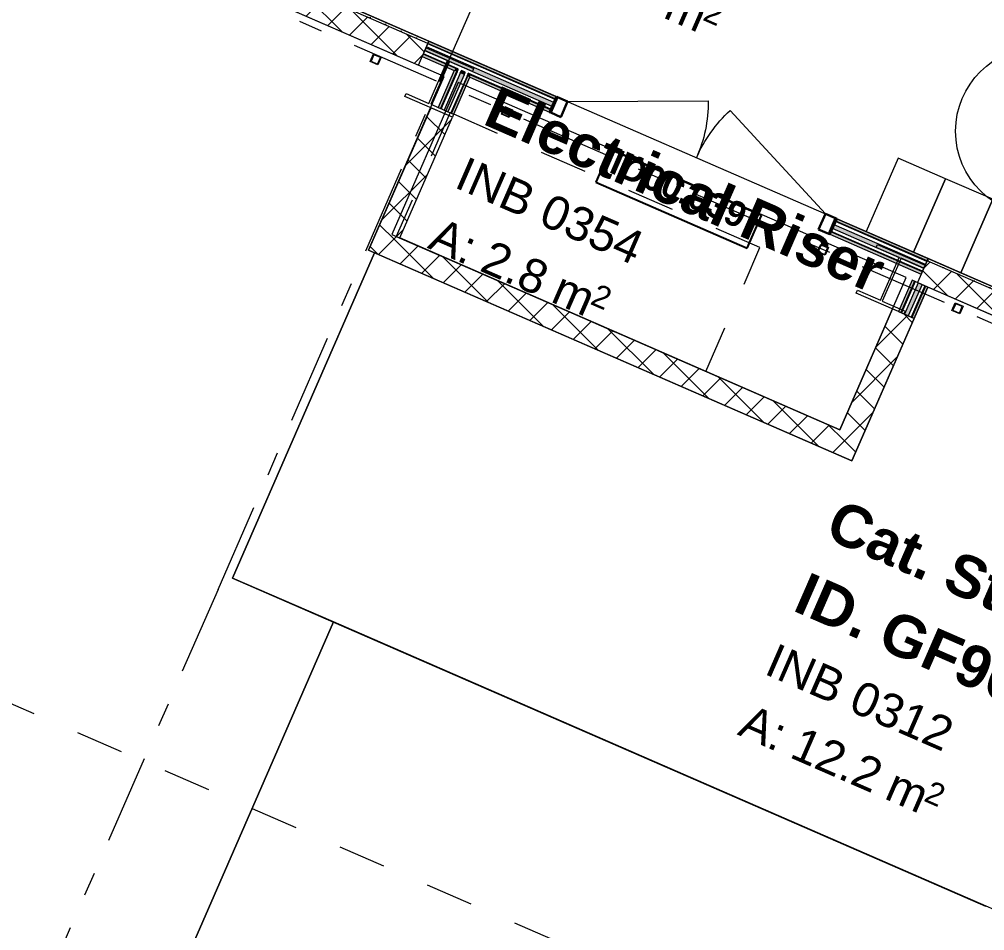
# Model space of a CAD drawing. Header units: millimetres. Extents: x -89663 to 74273, y -103666 to 18539.
# Drawn here: x -9662 to -3950, y -38567 to -33170 of the extents above; entities that cross this region are included whole.
import ezdxf
from ezdxf.enums import TextEntityAlignment as Align

# ---------------------------------------------------------------- set-up
doc = ezdxf.new("R2010")
doc.units = ezdxf.units.MM
doc.header["$MEASUREMENT"] = 0
doc.linetypes.add('Dashed', pattern=[564.444447, 282.222223, -282.222223])
doc.linetypes.add('Double Dashed', pattern=[1093.611073, 529.166651, -211.666656, 141.111112, -211.666656])
for name, color, linetype in [('A-25-M_Wall_Int', 7, 'Continuous'), ('A-95-MC_Marker_Section_P2.Marker', 7, 'Continuous'), ('COLUMN.IFC Import', 7, 'Continuous'), ('New_A-05-M_Gross_Int_Catering', 7, 'Continuous'), ('New_A-05-M_Gross_Int_Circulation', 7, 'Continuous'), ('New_A-05-M_Gross_Int_Plant', 7, 'Continuous'), ('New_A-05-M_Gross_Int_WC_s', 7, 'Continuous'), ('New_A-15-MG_Structural_Grid_Phase_2', 7, 'Continuous'), ('New_A-25-M_Wall_Int', 7, 'Continuous'), ('New_A-35-M_FFE_Fixed', 7, 'Continuous'), ('New_ArchiCAD Door Markers', 7, 'Continuous'), ('New_ArchiCAD Doors', 7, 'Continuous')]:
    doc.layers.add(name, color=color, linetype=linetype)
for name, color, linetype, lineweight in [('A-25-M_Wall_Int_Pen_No__1', 7, 'Continuous', 13), ('A-95-MC_Marker_Section_P2.Marker_Pen_No__1', 7, 'Continuous', 13), ('COLUMN.IFC Import_Pen_No__2', 8, 'Continuous', 15), ('New_A-25-M_Wall_Int_Pen_No__1', 7, 'Continuous', 13), ('New_A-95-P_Drawing_Pen_No__1', 7, 'Continuous', 13), ('New_ArchiCAD Door Markers_Pen_No__1', 7, 'Continuous', 13), ('New_ArchiCAD Door Markers_Pen_No__5', 7, 'Continuous', 25), ('New_ArchiCAD Doors_Pen_No__1', 7, 'Continuous', 13), ('New_ArchiCAD Zone Stamps_Pen_No__6', 7, 'Continuous', 35), ('New_ArchiCAD Zone Stamps_Pen_No__9', 7, 'Continuous', 13)]:
    doc.layers.add(name, color=color, linetype=linetype, lineweight=lineweight)
for name, color, linetype, lineweight, true_color in [('A-25-M_Wall_Int_Pen_No__107', 7, 'Continuous', 15, 0xa6a6a6), ('New_A-05-M_Gross_Int_Catering_Pen_No__74', 7, 'Continuous', 20, 0x606060), ('New_A-05-M_Gross_Int_Circulation_Pen_No__74', 7, 'Continuous', 20, 0x606060), ('New_A-05-M_Gross_Int_Plant_Pen_No__74', 7, 'Continuous', 20, 0x606060), ('New_A-05-M_Gross_Int_WC_s_Pen_No__74', 7, 'Continuous', 20, 0x606060), ('New_A-15-MG_Structural_Grid_Phase_2_Pen_No__222', 7, 'Continuous', 13, 0x65af33), ('New_A-25-M_Wall_Int_Pen_No__107', 7, 'Continuous', 15, 0xa6a6a6), ('New_A-35-M_FFE_Fixed_Pen_No__64', 7, 'Continuous', 20, 0x606060), ('New_ArchiCAD Doors_Pen_No__43', 7, 'Continuous', 30, 0x444444), ('New_ArchiCAD Doors_Pen_No__63', 7, 'Continuous', 20, 0x606060)]:
    doc.layers.add(name, color=color, linetype=linetype, lineweight=lineweight, true_color=true_color)
doc.styles.add('GENERATED_STYLE_1', font='')
doc.styles.add('GENERATED_STYLE_2', font='')
doc.styles.add('GENERATED_STYLE_3', font='')
doc.styles.add('GENERATED_STYLE_4', font='')
doc.styles.get('GENERATED_STYLE_1').set_extended_font_data('Arial', bold=True)
doc.styles.get('GENERATED_STYLE_2').set_extended_font_data('Swis721 BT', bold=True)
doc.styles.get('GENERATED_STYLE_3').set_extended_font_data('Arial')
doc.styles.get('GENERATED_STYLE_4').set_extended_font_data('Swis721 BT')
pattern_1 = [(45, (0, 0), (-91.9239, 91.9239), []), (135, (0, 0), (91.9239, 91.9239), [])]
pattern_2 = [(156.4404, (0, 0), (69.2305, 158.76755), [0, -100]), (156.4404, (-80.45, -59.4), (69.2305, 158.76755), [0, -100])]

# ---------------------------------------------------------------- blocks, each defined once
blk = doc.blocks.new('Corridor 01-Ground_INB 0350_14_1', base_point=(3443.2, -36782))
at = {"layer": 'New_A-05-M_Gross_Int_Circulation_Pen_No__74', "linetype": 'Continuous'}
blk.add_line((-10182, -32015.9), (16730.7, -43750.6), dxfattribs=at)
at = {"layer": 'New_ArchiCAD Zone Stamps_Pen_No__6'}
for tag, height, style, p in [('ROOM_NAME', 250, 'GENERATED_STYLE_1', (2435.8, -35146.3)), ('zoneNameLine2', 250, 'GENERATED_STYLE_1', (2247.4, -35578.4)), ('ROOM_NUMBER', 200, 'GENERATED_STYLE_3', (2059, -35999.1)), ('measuredAreaCode', 200, 'GENERATED_STYLE_3', (1901.9, -36359.2)), ('DUMMY_649', 200, 'GENERATED_STYLE_3', (2209.3, -36493.3)), ('DUMMY_650', 200, 'GENERATED_STYLE_3', (2698.7, -36706.6)), ('DUMMY_651', 133.3, 'GENERATED_STYLE_3', (2978, -36813.2))]:
    blk.add_attdef(tag, text='', height=height, rotation=336.4404, dxfattribs=dict(at, style=style)).set_placement(p, align=Align.TOP_LEFT)
blk = doc.blocks.new('Change 02_INB 0353_15_1', base_point=(-5550.8, -32825))
at = {"layer": 'New_A-05-M_Gross_Int_WC_s_Pen_No__74', "linetype": 'Continuous'}
for p, q in [((-4940.2, -28626.5), (-5904.6, -30838.3)), ((-3955.3, -29056), (-4940.2, -28626.5)), ((-5007.3, -31468.6), (-3955.3, -29056)), ((-5904.6, -30838.3), (-5815.3, -30877.2)), ((-5815.3, -30877.2), (-5902.9, -31078.1)), ((-5902.9, -31078.1), (-5007.3, -31468.6))]:
    blk.add_line(p, q, dxfattribs=at)
at = {"layer": 'New_ArchiCAD Zone Stamps_Pen_No__9'}
for tag, height, style, p in [('ROOM_NAME', 250, 'GENERATED_STYLE_1', (-5973.5, -31444.2)), ('zoneNameLine2', 250, 'GENERATED_STYLE_1', (-6161.9, -31876.3)), ('ROOM_NUMBER', 200, 'GENERATED_STYLE_3', (-6350.4, -32297)), ('measuredAreaCode', 200, 'GENERATED_STYLE_3', (-6507.4, -32657.2)), ('DUMMY_649', 200, 'GENERATED_STYLE_3', (-6200, -32791.2)), ('DUMMY_650', 200, 'GENERATED_STYLE_3', (-5850.5, -32943.6)), ('DUMMY_651', 133.3, 'GENERATED_STYLE_3', (-5571.2, -33050.2))]:
    blk.add_attdef(tag, text='', height=height, rotation=336.4404, dxfattribs=dict(at, style=style)).set_placement(p, align=Align.TOP_LEFT)
blk = doc.blocks.new('Conf. Catering_INB 0311_29_1', base_point=(-5533.6, -42227.4))
at = {"layer": 'New_A-05-M_Gross_Int_Catering_Pen_No__74', "linetype": 'Continuous'}
for p, q in [((-7803.4, -36737.9), (-10190.6, -42212.4)), ((-3766.7, -38498.2), (-7803.4, -36737.9))]:
    blk.add_line(p, q, dxfattribs=at)
at = {"layer": 'New_ArchiCAD Zone Stamps_Pen_No__9'}
for tag, height, style, p in [('ROOM_NAME', 250, 'GENERATED_STYLE_1', (-6156.8, -40759.2)), ('zoneNameLine2', 250, 'GENERATED_STYLE_1', (-6345.2, -41191.3)), ('ROOM_NUMBER', 200, 'GENERATED_STYLE_3', (-6533.6, -41612)), ('measuredAreaCode', 200, 'GENERATED_STYLE_3', (-6690.7, -41972.1)), ('DUMMY_649', 200, 'GENERATED_STYLE_3', (-6383.3, -42106.2)), ('DUMMY_650', 200, 'GENERATED_STYLE_3', (-5893.9, -42319.5)), ('DUMMY_651', 133.3, 'GENERATED_STYLE_3', (-5614.6, -42426.1))]:
    blk.add_attdef(tag, text='', height=height, rotation=336.4404, dxfattribs=dict(at, style=style)).set_placement(p, align=Align.TOP_LEFT)
blk = doc.blocks.new('Food Prep._INB 0310_30_1', base_point=(-12188.2, -37086.3))
at = {"layer": 'New_A-05-M_Gross_Int_Catering_Pen_No__74', "linetype": 'Continuous'}
for p, q in [((-7147.4, -33508.2), (-13178.6, -30878.3)), ((-7595.4, -34537.9), (-7147.4, -33508.2)), ((-8400.2, -36478.7), (-7560.5, -34553)), ((-7560.5, -34553), (-7595.4, -34537.9)), ((-7803.8, -36738.7), (-8400.2, -36478.7)), ((-10190.6, -42212.4), (-7803.8, -36738.7))]:
    blk.add_line(p, q, dxfattribs=at)
at = {"layer": 'New_ArchiCAD Zone Stamps_Pen_No__9'}
for tag, height, style, p in [('ROOM_NAME', 250, 'GENERATED_STYLE_1', (-12549.5, -35732.3)), ('zoneNameLine2', 250, 'GENERATED_STYLE_1', (-12737.9, -36164.5)), ('ROOM_NUMBER', 200, 'GENERATED_STYLE_3', (-12926.4, -36585.2)), ('measuredAreaCode', 200, 'GENERATED_STYLE_3', (-13083.4, -36945.3)), ('DUMMY_649', 200, 'GENERATED_STYLE_3', (-12776, -37079.3)), ('DUMMY_650', 200, 'GENERATED_STYLE_3', (-12286.7, -37292.7)), ('DUMMY_651', 133.3, 'GENERATED_STYLE_3', (-12007.4, -37399.3))]:
    blk.add_attdef(tag, text='', height=height, rotation=336.4404, dxfattribs=dict(at, style=style)).set_placement(p, align=Align.TOP_LEFT)
blk = doc.blocks.new('Cat. Store_INB 0312_31_1', base_point=(-4522.3, -37326.9))
at = {"layer": 'New_A-05-M_Gross_Int_Catering_Pen_No__74', "linetype": 'Continuous'}
for p, q in [((-7560.5, -34553), (-8400.2, -36478.7)), ((-4735.4, -35784.9), (-7560.5, -34553)), ((-4286.6, -34755.7), (-4735.4, -35784.9)), ((-2655.5, -35466.9), (-4286.6, -34755.7)), ((-8400.2, -36478.7), (-3943.9, -38421.8))]:
    blk.add_line(p, q, dxfattribs=at)
at = {"layer": 'New_ArchiCAD Zone Stamps_Pen_No__9'}
for tag, height, style, p in [('ROOM_NAME', 250, 'GENERATED_STYLE_1', (-4805.2, -36007.1)), ('zoneNameLine2', 250, 'GENERATED_STYLE_1', (-4993.6, -36439.2)), ('ROOM_NUMBER', 200, 'GENERATED_STYLE_3', (-5182.1, -36859.9)), ('measuredAreaCode', 200, 'GENERATED_STYLE_3', (-5339.1, -37220)), ('DUMMY_649', 200, 'GENERATED_STYLE_3', (-5031.7, -37354)), ('DUMMY_650', 200, 'GENERATED_STYLE_3', (-4542.4, -37567.4)), ('DUMMY_651', 133.3, 'GENERATED_STYLE_3', (-4263.1, -37674))]:
    blk.add_attdef(tag, text='', height=height, rotation=336.4404, dxfattribs=dict(at, style=style)).set_placement(p, align=Align.TOP_LEFT)
blk = doc.blocks.new('Electrical Riser_INB 0354_36_1', base_point=(-6057.5, -34833.4))
at = {"layer": 'New_A-05-M_Gross_Int_Plant_Pen_No__74', "linetype": 'Continuous'}
for p, q in [((-7065, -33544.2), (-7457.8, -34445.1)), ((-4415, -34699.7), (-7065, -33544.2)), ((-7457.8, -34445.1), (-4807.8, -35600.6)), ((-4807.8, -35600.6), (-4415, -34699.7))]:
    blk.add_line(p, q, dxfattribs=at)
at = {"layer": 'New_ArchiCAD Zone Stamps_Pen_No__9'}
for tag, height, style, p in [('ROOM_NAME', 250, 'GENERATED_STYLE_1', (-6828, -33558.1)), ('ROOM_NUMBER', 200, 'GENERATED_STYLE_3', (-7016.4, -33978.8)), ('measuredAreaCode', 200, 'GENERATED_STYLE_3', (-7173.5, -34338.9)), ('DUMMY_649', 200, 'GENERATED_STYLE_3', (-6866.1, -34472.9)), ('DUMMY_650', 200, 'GENERATED_STYLE_3', (-6516.6, -34625.4)), ('DUMMY_651', 133.3, 'GENERATED_STYLE_3', (-6237.3, -34731.9))]:
    blk.add_attdef(tag, text='', height=height, rotation=336.4404, dxfattribs=dict(at, style=style)).set_placement(p, align=Align.TOP_LEFT)
blk = doc.blocks.new('Wall_67_1', base_point=(-7467.3, -34593.7))
at = {"layer": 'New_A-25-M_Wall_Int_Pen_No__107', "linetype": 'Continuous'}
h = blk.add_hatch(dxfattribs=at)
h.set_pattern_fill('Concrete_Block_0001', color=256, style=0, pattern_type=2)
h.set_pattern_definition(pattern_1)
h.paths.add_polyline_path([(-7595.7, -34537.7), (-4735.4, -35784.9), (-4807.8, -35600.6), (-7411.4, -34465.3)])
at = {"layer": 'New_A-25-M_Wall_Int_Pen_No__1', "linetype": 'Continuous', "flags": 128}
for points in [[(-4807.8, -35600.6), (-7411.4, -34465.3)], [(-7595.7, -34537.7), (-4735.4, -35784.9)]]:
    blk.add_lwpolyline(points, dxfattribs=at)
blk = doc.blocks.new('Wall_75_1', base_point=(-4495.9, -34885.3))
at = {"layer": 'New_A-25-M_Wall_Int_Pen_No__107', "linetype": 'Continuous'}
h = blk.add_hatch(dxfattribs=at)
h.set_pattern_fill('Concrete_Block_0001', color=256, style=0, pattern_type=2)
h.set_pattern_definition(pattern_1)
h.paths.add_polyline_path([(-4495.9, -34885.3), (-4807.8, -35600.6), (-4735.4, -35784.9), (-4367.5, -34941.3)])
at = {"layer": 'New_A-25-M_Wall_Int_Pen_No__1', "linetype": 'Continuous', "flags": 128}
for points in [[(-4495.9, -34885.3), (-4807.8, -35600.6)], [(-4367.5, -34941.3), (-4495.9, -34885.3)], [(-4735.4, -35784.9), (-4367.5, -34941.3)]]:
    blk.add_lwpolyline(points, dxfattribs=at)
blk = doc.blocks.new('Wall_76_1', base_point=(-7467.3, -34593.7))
at = {"layer": 'New_A-25-M_Wall_Int_Pen_No__107', "linetype": 'Continuous'}
h = blk.add_hatch(dxfattribs=at)
h.set_pattern_fill('Concrete_Block_0001', color=256, style=0, pattern_type=2)
h.set_pattern_definition(pattern_1)
h.paths.add_polyline_path([(-7411.4, -34465.3), (-7099.5, -33750), (-7227.8, -33694.1), (-7595.7, -34537.7)])
at = {"layer": 'New_A-25-M_Wall_Int_Pen_No__1', "linetype": 'Continuous', "flags": 128}
for points in [[(-7227.8, -33694.1), (-7595.7, -34537.7)], [(-7099.5, -33750), (-7227.8, -33694.1)], [(-7411.4, -34465.3), (-7099.5, -33750)]]:
    blk.add_lwpolyline(points, dxfattribs=at)
blk = doc.blocks.new('Wall_229_1', base_point=(-10399.8, -32090))
at = {"layer": 'New_A-25-M_Wall_Int_Pen_No__107', "linetype": 'Continuous'}
h = blk.add_hatch(dxfattribs=at)
h.set_pattern_fill('Concrete_Block_0001', color=256, style=0, pattern_type=2)
h.set_pattern_definition(pattern_1)
h.paths.add_polyline_path([(-10330.1, -31967.7), (-10343.8, -31961.7), (-10399.8, -32090), (-10386, -32096)])
h = blk.add_hatch(dxfattribs=at)
h.set_pattern_fill('Concrete_Block_0001', color=256, style=0, pattern_type=2)
h.set_pattern_definition(pattern_1)
h.paths.add_polyline_path([(-10386, -32096), (-10257.7, -32152), (-10201.7, -32023.7), (-10330.1, -31967.7)])
h = blk.add_hatch(dxfattribs=at)
h.set_pattern_fill('Plaster_0001', color=256, style=0, pattern_type=2)
h.set_pattern_definition(pattern_2)
h.paths.add_polyline_path([(-10343.8, -31961.7), (-10330.1, -31967.7), (-10324.1, -31954), (-10337.8, -31948)])
h = blk.add_hatch(dxfattribs=at)
h.set_pattern_fill('Concrete_Block_0001', color=256, style=0, pattern_type=2)
h.set_pattern_definition(pattern_1)
h.paths.add_polyline_path([(-10330.1, -31967.7), (-10201.7, -32023.7), (-10195.7, -32009.9), (-10324.1, -31954)])
h = blk.add_hatch(dxfattribs=at)
h.set_pattern_fill('Concrete_Block_0001', color=256, style=0, pattern_type=2)
h.set_pattern_definition(pattern_1)
h.paths.add_polyline_path([(-10257.7, -32152), (-7300.4, -33441.5), (-7244.5, -33313.2), (-10201.7, -32023.7)])
h = blk.add_hatch(dxfattribs=at)
h.set_pattern_fill('Plaster_0001', color=256, style=0, pattern_type=2)
h.set_pattern_definition(pattern_2)
h.paths.add_polyline_path([(-10201.7, -32023.7), (-10188, -32029.7), (-10182, -32015.9), (-10195.7, -32009.9)])
h = blk.add_hatch(dxfattribs=at)
h.set_pattern_fill('Plaster_0001', color=256, style=0, pattern_type=2)
h.set_pattern_definition(pattern_2)
h.paths.add_polyline_path([(-10188, -32029.7), (-7244.5, -33313.2), (-7238.5, -33299.4), (-10182, -32015.9)])
at = {"layer": 'New_A-25-M_Wall_Int_Pen_No__1', "linetype": 'Continuous'}
for p, q in [((-10330.1, -31967.7), (-10343.8, -31961.7)), ((-10324.1, -31954), (-10330.1, -31967.7)), ((-10201.7, -32023.7), (-10195.7, -32009.9)), ((-7244.5, -33313.2), (-10201.7, -32023.7))]:
    blk.add_line(p, q, dxfattribs=at)
at = {"layer": 'New_A-25-M_Wall_Int_Pen_No__1', "linetype": 'Continuous', "flags": 128}
for points in [[(-7238.5, -33299.4), (-10182, -32015.9)], [(-10399.8, -32090), (-7300.4, -33441.5)], [(-7300.4, -33441.5), (-7238.5, -33299.4)]]:
    blk.add_lwpolyline(points, dxfattribs=at)
blk = doc.blocks.new('*X717')
at = {"layer": 'New_A-25-M_Wall_Int_Pen_No__107', "linetype": 'Continuous'}
blk.add_hatch(color=256, dxfattribs=at).paths.add_polyline_path([(-7253.7, -33334.3), (-7263.6, -33357.2), (-6509.7, -33685.9), (-6499.7, -33663)])
blk = doc.blocks.new('*X718')
at = {"layer": 'New_A-25-M_Wall_Int_Pen_No__107', "linetype": 'Continuous'}
blk.add_hatch(color=256, dxfattribs=at).paths.add_polyline_path([(-4850.6, -34409.4), (-4309.9, -34645.2), (-4299.9, -34622.3), (-4840.6, -34386.5)])
blk = doc.blocks.new('*X719')
at = {"layer": 'New_A-25-M_Wall_Int_Pen_No__107', "linetype": 'Continuous'}
blk.add_hatch(color=256, dxfattribs=at).paths.add_polyline_path([(-7047.4, -33475.5), (-7024.5, -33485.5), (-7023.3, -33482.7), (-7046.2, -33472.7)])
blk = doc.blocks.new('*X720')
at = {"layer": 'New_A-25-M_Wall_Int_Pen_No__107', "linetype": 'Continuous'}
blk.add_hatch(color=256, dxfattribs=at).paths.add_polyline_path([(-7053.4, -33489.2), (-7030.5, -33499.2), (-7024.5, -33485.5), (-7047.4, -33475.5)])
blk = doc.blocks.new('Double Door 19_20')
at = {"layer": 'New_ArchiCAD Doors_Pen_No__1', "linetype": 'Continuous'}
for p, q in [((-905, 0), (-905, -15)), ((905, 0), (905, -15)), ((-905, -15), (-905, -18)), ((-905, -18), (-905, -38)), ((-905, -38), (-905, -63)), ((905, -15), (905, -18)), ((905, -18), (905, -38)), ((905, -38), (905, -63)), ((-905, -63), (-905, -82)), ((-905, -82), (-905, -85)), ((-905, -85), (-905, -100)), ((905, -63), (905, -82)), ((905, -82), (905, -85)), ((905, -85), (905, -100))]:
    blk.add_line(p, q, dxfattribs=at)
at = {"layer": 'New_ArchiCAD Doors_Pen_No__43', "linetype": 'Continuous'}
for p, q in [((-898, 0), (-905, 0)), ((-905, 0), (-905, -100)), ((-832, 0), (-898, 0)), ((-898, 0), (-898, -100)), ((-832, -100), (-832, 0)), ((898, 0), (832, 0)), ((832, 0), (832, -100)), ((898, 0), (905, 0)), ((898, -100), (898, 0)), ((905, 0), (905, -100)), ((-898, -100), (-905, -100)), ((-898, -100), (-832, -100)), ((832, -100), (898, -100)), ((898, -100), (905, -100))]:
    blk.add_line(p, q, dxfattribs=at)
at = {"layer": 'New_ArchiCAD Doors_Pen_No__63', "linetype": 'Continuous'}
for p, q in [((-832, 0), (-70.8, 335.9)), ((832, 0), (70.8, 335.9))]:
    blk.add_line(p, q, dxfattribs=at)
for centre, start, end in [((-832, 0), 0, 23.8122), ((832, 0), 156.1878, 180)]:
    blk.add_arc(centre, 832, start, end, dxfattribs=at)
blk = doc.blocks.new('Door Stamp 17_69')
at = {"layer": 'New_ArchiCAD Door Markers_Pen_No__5', "linetype": 'Continuous'}
for p, q in [((488.6, -160), (-488.6, -160)), ((-488.6, -160), (-488.6, -371.8)), ((488.6, -371.8), (488.6, -160)), ((-488.6, -371.8), (488.6, -371.8)), ((-488.6, -371.8), (488.6, -371.8))]:
    blk.add_line(p, q, dxfattribs=at)
at = {"layer": 'New_ArchiCAD Door Markers_Pen_No__1', "style": 'GENERATED_STYLE_2'}
blk.add_attdef('AC_WIDO_ID', text='', height=150, dxfattribs=at).set_placement((-429.7, -327.6), align=Align.BOTTOM_LEFT)
blk = doc.blocks.new('Wall_263_1', base_point=(-7278.4, -33391.1))
at = {"layer": 'A-25-M_Wall_Int_Pen_No__107', "linetype": 'Continuous'}
for points in [[(-7088.2, -33474), (-7074.5, -33480), (-7068.5, -33466.3), (-7082.2, -33460.3)], [(-7010.3, -33508), (-6996.6, -33514), (-6990.6, -33500.3), (-7004.3, -33494.3)]]:
    blk.add_hatch(color=256, dxfattribs=at).paths.add_polyline_path(points)
at = {"layer": 'A-25-M_Wall_Int_Pen_No__107', "linetype": 'Continuous', "lineweight": 0, "true_color": 0x535353}
for points in [[(-7074.5, -33480), (-7071.7, -33481.2), (-7065.7, -33467.5), (-7068.5, -33466.3)], [(-7068.5, -33466.3), (-7065.7, -33467.5), (-7064.5, -33464.7), (-7067.3, -33463.5)], [(-7013.1, -33506.8), (-7010.3, -33508), (-7004.3, -33494.3), (-7007.1, -33493.1)], [(-7007.1, -33493.1), (-7004.3, -33494.3), (-7003.1, -33491.5), (-7005.9, -33490.3)]]:
    blk.add_hatch(color=251, dxfattribs=at).paths.add_polyline_path(points)
at = {"layer": 'New_A-25-M_Wall_Int_Pen_No__107', "linetype": 'Continuous'}
for points in [[(-7238.5, -33299.4), (-7244.5, -33313.2), (-6490.5, -33641.9), (-6484.5, -33628.2)], [(-7082.2, -33460.3), (-7272.4, -33377.3), (-7278.4, -33391.1), (-7088.2, -33474)], [(-6990.6, -33500.3), (-6996.6, -33514), (-6524.5, -33719.9), (-6518.5, -33706.1)], [(-4825.4, -34351.7), (-4831.4, -34365.4), (-4290.7, -34601.2), (-4284.7, -34587.4)], [(-4865.4, -34443.3), (-4324.6, -34679.1), (-4318.6, -34665.3), (-4859.4, -34429.6)]]:
    blk.add_hatch(color=256, dxfattribs=at).paths.add_polyline_path(points)
at = {"layer": 'New_A-25-M_Wall_Int_Pen_No__107', "linetype": 'Continuous', "lineweight": 0, "true_color": 0x535353}
for points in [[(-7244.5, -33313.2), (-7245.7, -33315.9), (-6491.7, -33644.7), (-6490.5, -33641.9)], [(-7067.3, -33463.5), (-7271.2, -33374.6), (-7272.4, -33377.3), (-7068.5, -33466.3)], [(-7003.1, -33491.5), (-7004.3, -33494.3), (-6518.5, -33706.1), (-6517.3, -33703.4)], [(-4832.6, -34368.1), (-4291.9, -34603.9), (-4290.7, -34601.2), (-4831.4, -34365.4)], [(-4859.4, -34429.6), (-4318.6, -34665.3), (-4317.4, -34662.6), (-4858.2, -34426.8)]]:
    blk.add_hatch(color=251, dxfattribs=at).paths.add_polyline_path(points)
at = {"layer": 'A-25-M_Wall_Int_Pen_No__1', "linetype": 'Continuous'}
for p, q in [((-7068.5, -33466.3), (-7074.5, -33480)), ((-7071.7, -33481.2), (-7065.7, -33467.5)), ((-7065.7, -33467.5), (-7064.5, -33464.7)), ((-7053.4, -33489.2), (-7047.4, -33475.5)), ((-7047.4, -33475.5), (-7046.2, -33472.7)), ((-7030.5, -33499.2), (-7024.5, -33485.5)), ((-7024.5, -33485.5), (-7023.3, -33482.7)), ((-7013.1, -33506.8), (-7007.1, -33493.1)), ((-7010.3, -33508), (-7004.3, -33494.3)), ((-7007.1, -33493.1), (-7005.9, -33490.3))]:
    blk.add_line(p, q, dxfattribs=at)
at = {"layer": 'New_A-25-M_Wall_Int_Pen_No__1', "linetype": 'Continuous'}
for p, q in [((-6509.7, -33685.9), (-7263.6, -33357.2)), ((-6499.7, -33663), (-7253.7, -33334.3)), ((-6491.7, -33644.7), (-7245.7, -33315.9)), ((-6490.5, -33641.9), (-7244.5, -33313.2)), ((-7082.2, -33460.3), (-7272.4, -33377.3)), ((-7067.3, -33463.5), (-7271.2, -33374.6)), ((-7068.5, -33466.3), (-7082.2, -33460.3)), ((-7064.5, -33464.7), (-7067.3, -33463.5)), ((-7023.3, -33482.7), (-7046.2, -33472.7)), ((-7003.1, -33491.5), (-7005.9, -33490.3)), ((-6990.6, -33500.3), (-7004.3, -33494.3)), ((-6517.3, -33703.4), (-7003.1, -33491.5)), ((-6518.5, -33706.1), (-6990.6, -33500.3)), ((-6491.7, -33644.7), (-6499.7, -33663)), ((-6490.5, -33641.9), (-6491.7, -33644.7)), ((-6484.5, -33628.2), (-6490.5, -33641.9)), ((-6517.3, -33703.4), (-6518.5, -33706.1)), ((-6509.7, -33685.9), (-6517.3, -33703.4)), ((-6499.7, -33663), (-6509.7, -33685.9)), ((-6518.5, -33706.1), (-6524.5, -33719.9)), ((-4840.6, -34386.5), (-4850.6, -34409.4)), ((-4832.6, -34368.1), (-4840.6, -34386.5)), ((-4299.9, -34622.3), (-4840.6, -34386.5)), ((-4831.4, -34365.4), (-4832.6, -34368.1)), ((-4291.9, -34603.9), (-4832.6, -34368.1)), ((-4825.4, -34351.7), (-4831.4, -34365.4)), ((-4290.7, -34601.2), (-4831.4, -34365.4)), ((-4859.4, -34429.6), (-4865.4, -34443.3)), ((-4858.2, -34426.8), (-4859.4, -34429.6)), ((-4318.6, -34665.3), (-4859.4, -34429.6)), ((-4850.6, -34409.4), (-4858.2, -34426.8)), ((-4317.4, -34662.6), (-4858.2, -34426.8)), ((-4309.9, -34645.2), (-4850.6, -34409.4))]:
    blk.add_line(p, q, dxfattribs=at)
at = {"layer": 'New_A-25-M_Wall_Int_Pen_No__1', "linetype": 'Continuous', "flags": 128}
for points in [[(-7238.5, -33299.4), (-7278.4, -33391.1)], [(-6484.5, -33628.2), (-7238.5, -33299.4)], [(-7278.4, -33391.1), (-7088.2, -33474)], [(-6996.6, -33514), (-6524.5, -33719.9)], [(-4284.7, -34587.4), (-4825.4, -34351.7)], [(-4865.4, -34443.3), (-4324.6, -34679.1)], [(-4324.6, -34679.1), (-4284.7, -34587.4)]]:
    blk.add_lwpolyline(points, dxfattribs=at)
at = {"layer": 'New_A-25-M_Wall_Int', "color": 250, "lineweight": 50, "true_color": 0x2a2a2a}
for name in ['*X717', '*X720', '*X719', '*X718']:
    blk.add_blockref(name, (0, 0), dxfattribs=at)
at = {"layer": 'New_ArchiCAD Door Markers'}
ref = blk.add_blockref('Door Stamp 17_69', (-5654.9, -33989.9), dxfattribs=dict(at, rotation=336.4404115839915))
ref.add_attrib('AC_WIDO_ID', 'ID00.039', dxfattribs={"layer": 'New_ArchiCAD Door Markers_Pen_No__1', "color": 7, "height": 150, "rotation": 336.4404, "style": 'GENERATED_STYLE_2'}).set_placement((-6197.5, -34114.7), align=Align.BOTTOM_LEFT)
at = {"layer": 'New_ArchiCAD Doors', "color": 251, "linetype": 'Continuous', "lineweight": 20, "true_color": 0x606060, "xscale": -1, "zscale": 1000, "rotation": 336.4404115839915}
blk.add_blockref('Double Door 19_20', (-5654.9, -33989.9), dxfattribs=at)
blk = doc.blocks.new('Wall_264_1', base_point=(-4346.6, -34729.5))
at = {"layer": 'New_A-25-M_Wall_Int_Pen_No__107', "linetype": 'Continuous'}
h = blk.add_hatch(dxfattribs=at)
h.set_pattern_fill('Concrete_Block_0001', color=256, style=0, pattern_type=2)
h.set_pattern_definition(pattern_1)
h.paths.add_polyline_path([(-2599.5, -35338.6), (-4290.7, -34601.2), (-4346.6, -34729.5), (-2655.5, -35466.9)])
h = blk.add_hatch(dxfattribs=at)
h.set_pattern_fill('Plaster_0001', color=256, style=0, pattern_type=2)
h.set_pattern_definition([(156.4404, (0, 0), (69.2305, 158.76755), [0, -100]), (156.4404, (-80.45, -59.4), (69.2305, 158.76755), [0, -100])])
h.paths.add_polyline_path([(-2593.5, -35324.9), (-4284.7, -34587.4), (-4290.7, -34601.2), (-2599.5, -35338.6)])
at = {"layer": 'New_A-25-M_Wall_Int_Pen_No__1', "linetype": 'Continuous'}
blk.add_line((-2599.5, -35338.6), (-4290.7, -34601.2), dxfattribs=at)
at = {"layer": 'New_A-25-M_Wall_Int_Pen_No__1', "linetype": 'Continuous', "flags": 128}
for points in [[(-4284.7, -34587.4), (-4346.6, -34729.5)], [(-2593.5, -35324.9), (-4284.7, -34587.4)], [(-4346.6, -34729.5), (-2655.5, -35466.9)], [(-2599.5, -35338.6), (-2593.5, -35324.9)]]:
    blk.add_lwpolyline(points, dxfattribs=at)
blk = doc.blocks.new('*X724')
at = {"layer": 'A-25-M_Wall_Int_Pen_No__107', "linetype": 'Continuous'}
blk.add_hatch(color=256, dxfattribs=at).paths.add_polyline_path([(-7053.4, -33489.2), (-7148.6, -33707.5), (-7125.7, -33717.5), (-7030.5, -33499.2)])
blk = doc.blocks.new('Wall_265_1', base_point=(-7091.7, -33732.3))
at = {"layer": 'A-25-M_Wall_Int_Pen_No__107', "linetype": 'Continuous'}
for points in [[(-7088.2, -33474), (-7183.4, -33692.3), (-7169.7, -33698.3), (-7074.5, -33480)], [(-7010.3, -33508), (-7105.5, -33726.3), (-7091.7, -33732.3), (-6996.6, -33514)]]:
    blk.add_hatch(color=256, dxfattribs=at).paths.add_polyline_path(points)
at = {"layer": 'A-25-M_Wall_Int_Pen_No__107', "linetype": 'Continuous', "lineweight": 0, "true_color": 0x535353}
for points in [[(-7074.5, -33480), (-7169.7, -33698.3), (-7166.9, -33699.5), (-7071.7, -33481.2)], [(-7013.1, -33506.8), (-7108.2, -33725.1), (-7105.5, -33726.3), (-7010.3, -33508)]]:
    blk.add_hatch(color=251, dxfattribs=at).paths.add_polyline_path(points)
at = {"layer": 'A-25-M_Wall_Int_Pen_No__1', "linetype": 'Continuous'}
for p, q in [((-7074.5, -33480), (-7169.7, -33698.3)), ((-7071.7, -33481.2), (-7166.9, -33699.5)), ((-7053.4, -33489.2), (-7148.6, -33707.5)), ((-7030.5, -33499.2), (-7125.7, -33717.5)), ((-7013.1, -33506.8), (-7108.2, -33725.1)), ((-7010.3, -33508), (-7105.5, -33726.3))]:
    blk.add_line(p, q, dxfattribs=at)
at = {"layer": 'A-25-M_Wall_Int_Pen_No__1', "linetype": 'Continuous', "flags": 128}
for points in [[(-7088.2, -33474), (-7183.4, -33692.3)], [(-7091.7, -33732.3), (-6996.6, -33514)], [(-7183.4, -33692.3), (-7169.7, -33698.3)], [(-7169.7, -33698.3), (-7166.9, -33699.5)], [(-7166.9, -33699.5), (-7148.6, -33707.5)], [(-7148.6, -33707.5), (-7125.7, -33717.5)], [(-7125.7, -33717.5), (-7108.2, -33725.1)], [(-7108.2, -33725.1), (-7105.5, -33726.3)], [(-7105.5, -33726.3), (-7091.7, -33732.3)]]:
    blk.add_lwpolyline(points, dxfattribs=at)
at = {"layer": 'A-25-M_Wall_Int', "color": 250, "lineweight": 50, "true_color": 0x2a2a2a}
blk.add_blockref('*X724', (0, 0), dxfattribs=at)
blk = doc.blocks.new('*X726')
at = {"layer": 'A-25-M_Wall_Int_Pen_No__107', "linetype": 'Continuous'}
blk.add_hatch(color=256, dxfattribs=at).paths.add_polyline_path([(-4343.5, -34730.9), (-4424.4, -34916.5), (-4401.5, -34926.5), (-4320.5, -34740.9)])
blk = doc.blocks.new('Wall_266_1', base_point=(-4367.5, -34941.3))
at = {"layer": 'A-25-M_Wall_Int_Pen_No__107', "linetype": 'Continuous'}
for points in [[(-4378.3, -34715.7), (-4459.2, -34901.3), (-4445.5, -34907.3), (-4364.5, -34721.7)], [(-4300.4, -34749.7), (-4381.3, -34935.3), (-4367.5, -34941.3), (-4286.6, -34755.7)]]:
    blk.add_hatch(color=256, dxfattribs=at).paths.add_polyline_path(points)
at = {"layer": 'A-25-M_Wall_Int_Pen_No__107', "linetype": 'Continuous', "lineweight": 0, "true_color": 0x535353}
for points in [[(-4364.5, -34721.7), (-4445.5, -34907.3), (-4442.7, -34908.5), (-4361.8, -34722.9)], [(-4303.1, -34748.5), (-4384, -34934.1), (-4381.3, -34935.3), (-4300.4, -34749.7)]]:
    blk.add_hatch(color=251, dxfattribs=at).paths.add_polyline_path(points)
at = {"layer": 'A-25-M_Wall_Int_Pen_No__1', "linetype": 'Continuous'}
for p, q in [((-4364.5, -34721.7), (-4445.5, -34907.3)), ((-4361.8, -34722.9), (-4442.7, -34908.5)), ((-4343.5, -34730.9), (-4424.4, -34916.5)), ((-4320.5, -34740.9), (-4401.5, -34926.5)), ((-4303.1, -34748.5), (-4384, -34934.1)), ((-4300.4, -34749.7), (-4381.3, -34935.3))]:
    blk.add_line(p, q, dxfattribs=at)
at = {"layer": 'A-25-M_Wall_Int_Pen_No__1', "linetype": 'Continuous', "flags": 128}
for points in [[(-4378.3, -34715.7), (-4459.2, -34901.3)], [(-4286.6, -34755.7), (-4378.3, -34715.7)], [(-4367.5, -34941.3), (-4286.6, -34755.7)], [(-4459.2, -34901.3), (-4367.5, -34941.3)]]:
    blk.add_lwpolyline(points, dxfattribs=at)
at = {"layer": 'A-25-M_Wall_Int', "color": 250, "lineweight": 50, "true_color": 0x2a2a2a}
blk.add_blockref('*X726', (0, 0), dxfattribs=at)
blk = doc.blocks.new('Lockers 19_2')
at = {"layer": 'New_A-35-M_FFE_Fixed_Pen_No__64', "linetype": 'Continuous'}
for p, q in [((5795, 475), (5490, 475)), ((5795, 0), (5795, 475)), ((6100, 475), (5795, 475)), ((5795, 475), (5795, 0)), ((6100, 0), (6100, 475)), ((6405, 475), (6100, 475)), ((6100, 475), (6100, 0)), ((6405, 0), (6405, 475)), ((5795, 0), (6100, 0)), ((6100, 0), (6405, 0))]:
    blk.add_line(p, q, dxfattribs=at)
blk = doc.blocks.new('Column 20')
at = {"layer": 'COLUMN.IFC Import_Pen_No__2', "linetype": 'Continuous'}
for p, q in [((-153.7, 157.25), (153.7, 157.25)), ((-153.7, 138.55), (-153.7, 157.25)), ((-6, 138.55), (-153.7, 138.55)), ((-6, -138.55), (-6, 138.55)), ((6, 138.55), (6, -138.55)), ((153.7, 138.55), (6, 138.55)), ((153.7, 157.25), (153.7, 138.55)), ((-153.7, -138.55), (-6, -138.55)), ((-153.7, -157.25), (-153.7, -138.55)), ((153.7, -157.25), (-153.7, -157.25)), ((6, -138.55), (153.7, -138.55)), ((153.7, -138.55), (153.7, -157.25))]:
    blk.add_line(p, q, dxfattribs=at)
blk = doc.blocks.new('Discrete Accessory 755')
at = {"layer": 'COLUMN.IFC Import_Pen_No__2', "linetype": 'Continuous'}
for p, q in [((-25, 25), (25, 25)), ((-25, -25), (-25, 25)), ((-21, 21), (-21, -21)), ((21, 21), (-21, 21)), ((21, -21), (21, 21)), ((25, 25), (25, -25)), ((25, -25), (-25, -25)), ((-21, -21), (21, -21))]:
    blk.add_line(p, q, dxfattribs=at)
blk = doc.blocks.new('Discrete Accessory 756')
at = {"layer": 'COLUMN.IFC Import_Pen_No__2', "linetype": 'Continuous'}
for p, q in [((-25, 25), (25, 25)), ((-25, -25), (-25, 25)), ((-21, 21), (-21, -21)), ((21, 21), (-21, 21)), ((21, -21), (21, 21)), ((25, 25), (25, -25)), ((25, -25), (-25, -25)), ((-21, -21), (21, -21))]:
    blk.add_line(p, q, dxfattribs=at)
blk = doc.blocks.new('Discrete Accessory 774')
at = {"layer": 'COLUMN.IFC Import_Pen_No__2', "linetype": 'Continuous'}
for p, q in [((-25, 25), (25, 25)), ((-25, -25), (-25, 25)), ((-21, 21), (-21, -21)), ((21, 21), (-21, 21)), ((21, -21), (21, 21)), ((25, 25), (25, -25)), ((25, -25), (-25, -25)), ((-21, -21), (21, -21))]:
    blk.add_line(p, q, dxfattribs=at)
blk = doc.blocks.new('Discrete Accessory 823')
at = {"layer": 'COLUMN.IFC Import_Pen_No__2', "linetype": 'Continuous'}
for p, q in [((-25, 25), (25, 25)), ((-25, -25), (-25, 25)), ((-21, 21), (-21, -21)), ((21, 21), (-21, 21)), ((21, -21), (21, 21)), ((25, 25), (25, -25)), ((25, -25), (-25, -25)), ((-21, -21), (21, -21))]:
    blk.add_line(p, q, dxfattribs=at)
blk = doc.blocks.new('Standard grid marker_29')
at = {"layer": 'New_A-15-MG_Structural_Grid_Phase_2_Pen_No__222', "linetype": 'Double Dashed'}
blk.add_line((705.1, 0), (54601, 0), dxfattribs=at)
at = {"layer": 'New_A-15-MG_Structural_Grid_Phase_2_Pen_No__222', "style": 'GENERATED_STYLE_4'}
for tag, p in [('AC_MarkerText_1_0', (-500, 43.4)), ('AC_MarkerText_1_1', (55806.1, 43.4))]:
    blk.add_attdef(tag, text='', height=350, rotation=180, dxfattribs=at).set_placement(p, align=Align.MIDDLE_CENTER)
blk = doc.blocks.new('Standard grid marker_39')
at = {"layer": 'New_A-15-MG_Structural_Grid_Phase_2_Pen_No__222', "linetype": 'Continuous'}
blk.add_circle((38099.1, -625), 500, dxfattribs=at)
at = {"layer": 'New_A-15-MG_Structural_Grid_Phase_2_Pen_No__222', "style": 'GENERATED_STYLE_4'}
for tag, p in [('AC_MarkerText_1_0', (-500, -588.3)), ('AC_MarkerText_1_1', (38099.1, -588.3))]:
    blk.add_attdef(tag, text='', height=350, rotation=90, dxfattribs=at).set_placement(p, align=Align.MIDDLE_CENTER)
blk = doc.blocks.new('Standard grid marker_41')
at = {"layer": 'New_A-15-MG_Structural_Grid_Phase_2_Pen_No__222', "linetype": 'Double Dashed'}
for q in [(0, 0), (18800.1, 0)]:
    blk.add_line((8462.3, 0), q, dxfattribs=at)
blk.add_point((8462.3, 0), dxfattribs=at)
blk.add_point((8462.3, 0), dxfattribs=at)
at = {"layer": 'New_A-15-MG_Structural_Grid_Phase_2_Pen_No__222', "style": 'GENERATED_STYLE_4'}
for tag, p in [('AC_MarkerText_1_0', (-500, 36.8)), ('AC_MarkerText_1_1', (27762.4, 36.8))]:
    blk.add_attdef(tag, text='', height=350, rotation=270, dxfattribs=at).set_placement(p, align=Align.MIDDLE_CENTER)
blk = doc.blocks.new('Cutting Plane_4_1', base_point=(18850.6, -50545.4))
at = {"layer": 'A-95-MC_Marker_Section_P2.Marker_Pen_No__1', "linetype": 'Dashed'}
blk.add_line((-6471, -38635.4), (-31881.6, -27555.2), dxfattribs=at)

msp = doc.modelspace()

# ---------------------------------------------------------------- linework, layer by layer
at = {"layer": 'New_A-95-P_Drawing_Pen_No__1', "linetype": 'Dashed'}
for p, q in [((-7113, -33723), (-7432.6, -34456.1)), ((-5279.7, -34522.5), (-7113, -33723)), ((-7432.6, -34456.1), (-5599.3, -35255.5)), ((-5599.3, -35255.5), (-5279.7, -34522.5))]:
    msp.add_line(p, q, dxfattribs=at)

# ---------------------------------------------------------------- block references
at = {"layer": 'A-25-M_Wall_Int', "color": 250, "lineweight": 50, "true_color": 0x2a2a2a}
for name, p in [('Wall_265_1', (-7091.7, -33732.3)), ('Wall_266_1', (-4367.5, -34941.3))]:
    msp.add_blockref(name, p, dxfattribs=at)
at = {"layer": 'A-95-MC_Marker_Section_P2.Marker'}
msp.add_blockref('Cutting Plane_4_1', (18850.6, -50545.4), dxfattribs=at)
at = {"layer": 'COLUMN.IFC Import', "linetype": 'Continuous', "zscale": 1000}
for name, p, rotation in [('Column 20', (-7177.6, -33544.4), 336.4404115839877), ('Discrete Accessory 823', (-7553.3, -33407.8), 246.4404115839877), ('Discrete Accessory 756', (-6777, -33719.1), 246.4404115839877), ('Discrete Accessory 755', (-4907.1, -34534.5), 246.4404115839877), ('Column 20', (-4505.6, -34709.5), 336.4404115839877), ('Discrete Accessory 774', (-4110.5, -34881.8), 246.4404115839877)]:
    msp.add_blockref(name, p, dxfattribs=dict(at, rotation=rotation))
at = {"layer": 'New_A-05-M_Gross_Int_Catering', "linetype": 'Continuous'}
for name, p in [('Food Prep._INB 0310_30_1', (-12188.2, -37086.3)), ('Conf. Catering_INB 0311_29_1', (-5533.6, -42227.4))]:
    msp.add_blockref(name, p, dxfattribs=at)
ref = msp.add_blockref('Cat. Store_INB 0312_31_1', (-4522.3, -37326.9), dxfattribs=at)
ref.add_attrib('ROOM_NAME', 'Cat. Store', dxfattribs={"layer": 'New_ArchiCAD Zone Stamps_Pen_No__9', "color": 7, "height": 250, "rotation": 336.4404, "style": 'GENERATED_STYLE_1'}).set_placement((-4805.2, -36007.1), align=Align.TOP_LEFT)
ref.add_attrib('ROOM_NUMBER', 'INB 0312', dxfattribs={"layer": 'New_ArchiCAD Zone Stamps_Pen_No__9', "color": 7, "height": 200, "rotation": 336.4404, "style": 'GENERATED_STYLE_3'}).set_placement((-5182.1, -36859.9), align=Align.TOP_LEFT)
ref.add_attrib('zoneNameLine2', 'ID. GF966', dxfattribs={"layer": 'New_ArchiCAD Zone Stamps_Pen_No__9', "color": 7, "height": 250, "rotation": 336.4404, "style": 'GENERATED_STYLE_1'}).set_placement((-4993.6, -36439.2), align=Align.TOP_LEFT)
ref.add_attrib('measuredAreaCode', 'A: ', dxfattribs={"layer": 'New_ArchiCAD Zone Stamps_Pen_No__9', "color": 7, "height": 200, "rotation": 336.4404, "style": 'GENERATED_STYLE_3'}).set_placement((-5339.1, -37220), align=Align.TOP_LEFT)
ref.add_attrib('DUMMY_649', '12.2', dxfattribs={"layer": 'New_ArchiCAD Zone Stamps_Pen_No__9', "color": 7, "height": 200, "rotation": 336.4404, "style": 'GENERATED_STYLE_3'}).set_placement((-5031.7, -37354), align=Align.TOP_LEFT)
ref.add_attrib('DUMMY_650', ' m', dxfattribs={"layer": 'New_ArchiCAD Zone Stamps_Pen_No__9', "color": 7, "height": 200, "rotation": 336.4404, "style": 'GENERATED_STYLE_3'}).set_placement((-4542.4, -37567.4), align=Align.TOP_LEFT)
ref.add_attrib('DUMMY_651', '2', dxfattribs={"layer": 'New_ArchiCAD Zone Stamps_Pen_No__9', "color": 7, "height": 133.3, "rotation": 336.4404, "style": 'GENERATED_STYLE_3'}).set_placement((-4263.1, -37674), align=Align.TOP_LEFT)
at = {"layer": 'New_A-05-M_Gross_Int_Circulation', "linetype": 'Continuous'}
msp.add_blockref('Corridor 01-Ground_INB 0350_14_1', (3443.2, -36782), dxfattribs=at)
at = {"layer": 'New_A-05-M_Gross_Int_Plant', "linetype": 'Continuous'}
ref = msp.add_blockref('Electrical Riser_INB 0354_36_1', (-6057.5, -34833.4), dxfattribs=at)
ref.add_attrib('ROOM_NAME', 'Electrical Riser', dxfattribs={"layer": 'New_ArchiCAD Zone Stamps_Pen_No__9', "color": 7, "height": 250, "rotation": 336.4404, "style": 'GENERATED_STYLE_1'}).set_placement((-6828, -33558.1), align=Align.TOP_LEFT)
ref.add_attrib('ROOM_NUMBER', 'INB 0354', dxfattribs={"layer": 'New_ArchiCAD Zone Stamps_Pen_No__9', "color": 7, "height": 200, "rotation": 336.4404, "style": 'GENERATED_STYLE_3'}).set_placement((-7016.4, -33978.8), align=Align.TOP_LEFT)
ref.add_attrib('measuredAreaCode', 'A: ', dxfattribs={"layer": 'New_ArchiCAD Zone Stamps_Pen_No__9', "color": 7, "height": 200, "rotation": 336.4404, "style": 'GENERATED_STYLE_3'}).set_placement((-7173.5, -34338.9), align=Align.TOP_LEFT)
ref.add_attrib('DUMMY_649', '2.8', dxfattribs={"layer": 'New_ArchiCAD Zone Stamps_Pen_No__9', "color": 7, "height": 200, "rotation": 336.4404, "style": 'GENERATED_STYLE_3'}).set_placement((-6866.1, -34472.9), align=Align.TOP_LEFT)
ref.add_attrib('DUMMY_650', ' m', dxfattribs={"layer": 'New_ArchiCAD Zone Stamps_Pen_No__9', "color": 7, "height": 200, "rotation": 336.4404, "style": 'GENERATED_STYLE_3'}).set_placement((-6516.6, -34625.4), align=Align.TOP_LEFT)
ref.add_attrib('DUMMY_651', '2', dxfattribs={"layer": 'New_ArchiCAD Zone Stamps_Pen_No__9', "color": 7, "height": 133.3, "rotation": 336.4404, "style": 'GENERATED_STYLE_3'}).set_placement((-6237.3, -34731.9), align=Align.TOP_LEFT)
at = {"layer": 'New_A-05-M_Gross_Int_WC_s', "linetype": 'Continuous'}
ref = msp.add_blockref('Change 02_INB 0353_15_1', (-5550.8, -32825), dxfattribs=at)
ref.add_attrib('ROOM_NAME', 'Change 02', dxfattribs={"layer": 'New_ArchiCAD Zone Stamps_Pen_No__9', "color": 7, "height": 250, "rotation": 336.4404, "style": 'GENERATED_STYLE_1'}).set_placement((-5973.5, -31444.2), align=Align.TOP_LEFT)
ref.add_attrib('ROOM_NUMBER', 'INB 0353', dxfattribs={"layer": 'New_ArchiCAD Zone Stamps_Pen_No__9', "color": 7, "height": 200, "rotation": 336.4404, "style": 'GENERATED_STYLE_3'}).set_placement((-6350.4, -32297), align=Align.TOP_LEFT)
ref.add_attrib('zoneNameLine2', 'ID. GF290 B', dxfattribs={"layer": 'New_ArchiCAD Zone Stamps_Pen_No__9', "color": 7, "height": 250, "rotation": 336.4404, "style": 'GENERATED_STYLE_1'}).set_placement((-6161.9, -31876.3), align=Align.TOP_LEFT)
ref.add_attrib('measuredAreaCode', 'A: ', dxfattribs={"layer": 'New_ArchiCAD Zone Stamps_Pen_No__9', "color": 7, "height": 200, "rotation": 336.4404, "style": 'GENERATED_STYLE_3'}).set_placement((-6507.4, -32657.2), align=Align.TOP_LEFT)
ref.add_attrib('DUMMY_649', '2.8', dxfattribs={"layer": 'New_ArchiCAD Zone Stamps_Pen_No__9', "color": 7, "height": 200, "rotation": 336.4404, "style": 'GENERATED_STYLE_3'}).set_placement((-6200, -32791.2), align=Align.TOP_LEFT)
ref.add_attrib('DUMMY_650', ' m', dxfattribs={"layer": 'New_ArchiCAD Zone Stamps_Pen_No__9', "color": 7, "height": 200, "rotation": 336.4404, "style": 'GENERATED_STYLE_3'}).set_placement((-5850.5, -32943.6), align=Align.TOP_LEFT)
ref.add_attrib('DUMMY_651', '2', dxfattribs={"layer": 'New_ArchiCAD Zone Stamps_Pen_No__9', "color": 7, "height": 133.3, "rotation": 336.4404, "style": 'GENERATED_STYLE_3'}).set_placement((-5571.2, -33050.2), align=Align.TOP_LEFT)
at = {"layer": 'New_A-15-MG_Structural_Grid_Phase_2', "color": 8, "linetype": 'Continuous', "lineweight": 15, "zscale": 1000}
for name, p, rotation in [('Standard grid marker_39', (12179.5, 840.1), 246.440411583993), ('Standard grid marker_41', (-11868.8, -44302.7), 66.44041158399293), ('Standard grid marker_29', (21520.4, -46057.9), 156.4404115839929)]:
    msp.add_blockref(name, p, dxfattribs=dict(at, rotation=rotation))
at = {"layer": 'New_A-25-M_Wall_Int', "color": 250, "lineweight": 50, "true_color": 0x2a2a2a}
for name, p in [('Wall_229_1', (-10399.8, -32090)), ('Wall_263_1', (-7278.4, -33391.1)), ('Wall_76_1', (-7467.3, -34593.7)), ('Wall_67_1', (-7467.3, -34593.7)), ('Wall_264_1', (-4346.6, -34729.5)), ('Wall_75_1', (-4495.9, -34885.3))]:
    msp.add_blockref(name, p, dxfattribs=at)
at = {"layer": 'New_A-35-M_FFE_Fixed', "color": 251, "linetype": 'Continuous', "lineweight": 20, "true_color": 0x606060, "zscale": 1000, "rotation": 156.4404102138274}
msp.add_blockref('Lockers 19_2', (1410.3, -36552.5), dxfattribs=at)

doc.saveas('drawing.dxf')
